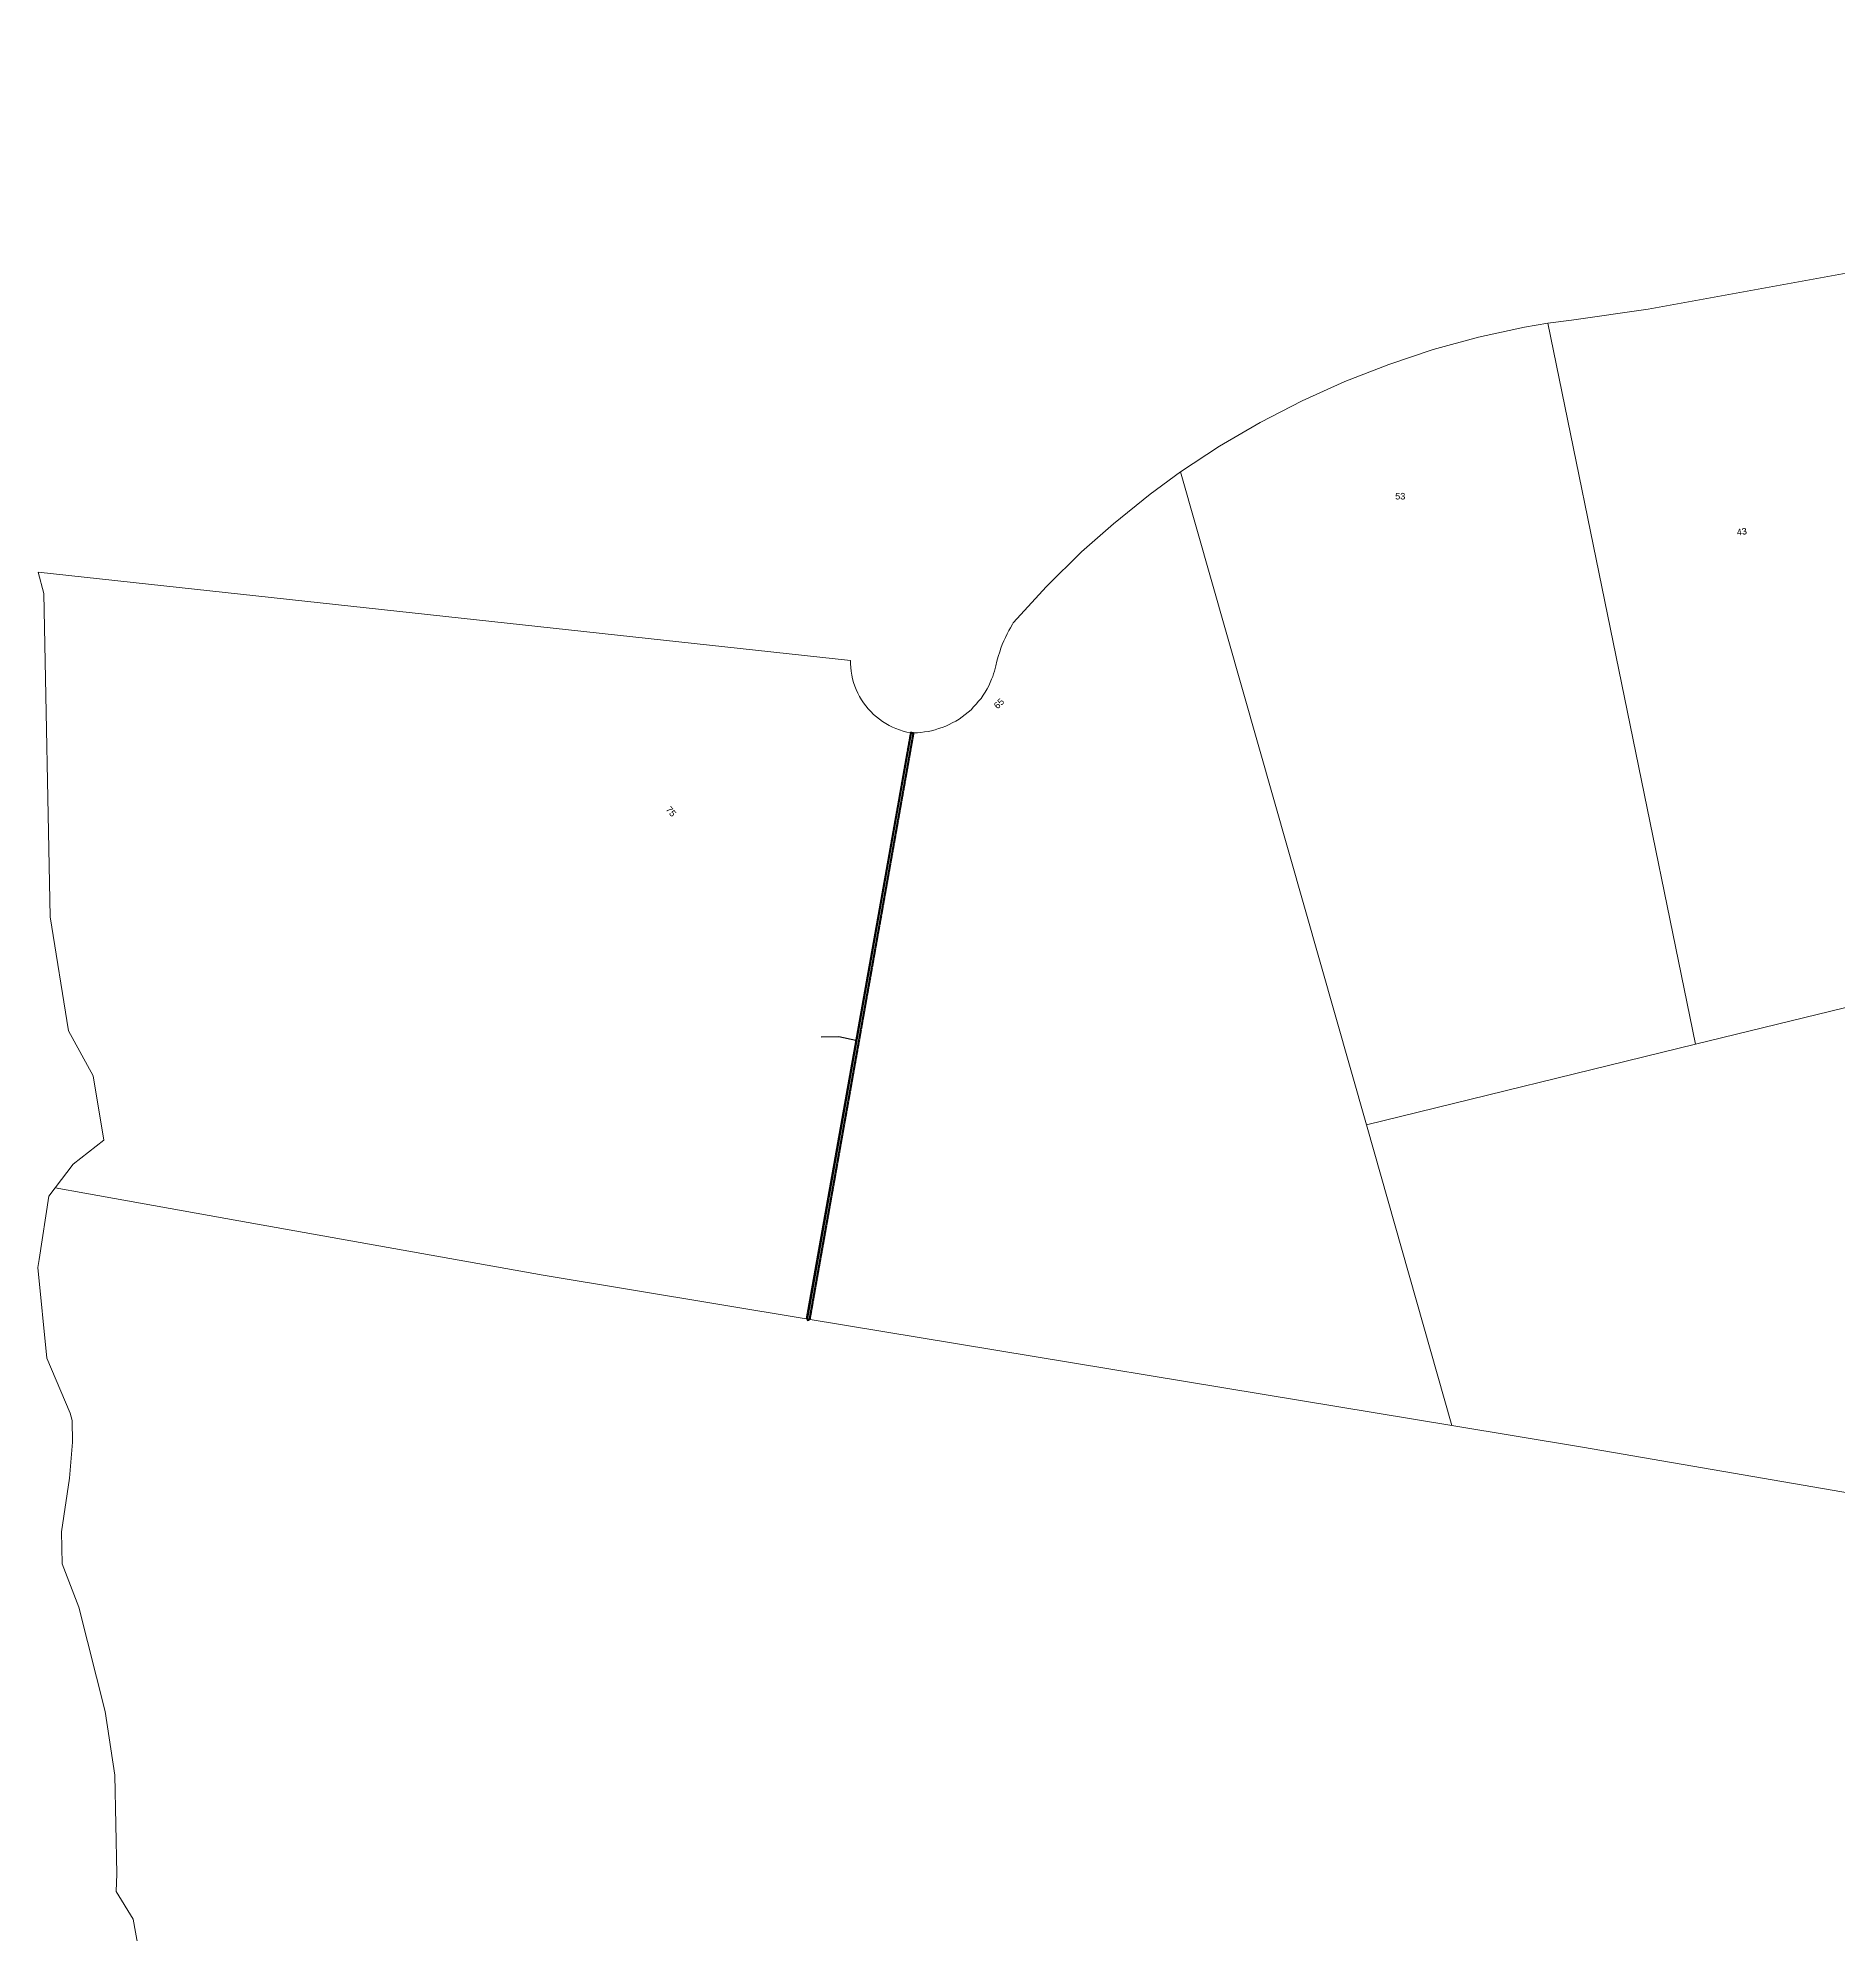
# Model space of a CAD drawing. Header units: metres. Extents: x 292510 to 295946, y 6251475 to 6256272.
# Drawn here: x 293214 to 293710, y 6255492 to 6256014 of the extents above; entities that cross this region are included whole.
import ezdxf

# ---------------------------------------------------------------- set-up
doc = ezdxf.new("R2010")
doc.units = ezdxf.units.M
doc.linetypes.add('HIDDEN', pattern=[0.375, 0.25, -0.125])
doc.linetypes.add('HIDDEN2', pattern=[0.1875, 0.125, -0.0625])
doc.layers.add('Cadastre Land Parcels_SP_EXT', color=7, linetype='Continuous', lineweight=5)
doc.layers.add('Cadastre Other Property_SP_EXT', color=9, linetype='HIDDEN', lineweight=5)
doc.layers.add('Duct_SP_EXT', color=7, linetype='Continuous')
doc.styles.get("Standard").update_dxf_attribs({"font": 'arial.ttf'})

msp = doc.modelspace()

# ---------------------------------------------------------------- linework, layer by layer
at = {"layer": 'Cadastre Land Parcels_SP_EXT', "linetype": 'Continuous'}
for points in [[(294003.55, 6255836.77), (293995.32, 6255842), (293929.38, 6256005.8), (293932.72, 6256013.56), (293902.81, 6256002.15), (293910.66, 6255998.71), (293977.72, 6255832.16), (293978.65, 6255812.17), (293871.81, 6255785.94), (293774.67, 6255762.08), (293670.49, 6255736.65), (293579.96, 6255714.44), (293603.42, 6255631.72), (293639.35, 6255625.77), (293796.53, 6255598.77), (293871.65, 6255587.3), (293961.46, 6255575.77), (294010.04, 6255569.08), (294005.73, 6255661.39), (294003.55, 6255836.77)], [(293670.49, 6255736.65), (293774.67, 6255762.08), (293723.08, 6255950.8), (293657.47, 6255938.96), (293636.35, 6255935.9), (293629.86, 6255935.08), (293670.49, 6255736.65)], [(293670.49, 6255736.65), (293629.86, 6255935.08), (293623.46, 6255933.95), (293610.82, 6255931.19), (293598.34, 6255927.78), (293586.06, 6255923.72), (293574.01, 6255919.03), (293562.22, 6255913.7), (293550.72, 6255907.77), (293539.55, 6255901.24), (293528.74, 6255894.14), (293579.96, 6255714.44), (293670.49, 6255736.65)], [(293579.96, 6255714.44), (293528.74, 6255894.14), (293520.42, 6255888.02), (293510.31, 6255879.83), (293501.57, 6255872.13), (293491.92, 6255862.6), (293482.77, 6255852.59), (293482.54, 6255852.21), (293481.96, 6255851.21), (293481.57, 6255850.51), (293481.06, 6255849.57), (293480.59, 6255848.61), (293480.18, 6255847.62), (293479.74, 6255846.65), (293479.36, 6255845.65), (293479.03, 6255844.63), (293478.6, 6255843.36), (293478.24, 6255842.08), (293477.95, 6255840.78), (293477.58, 6255839.29), (293477.36, 6255838.56), (293477.1, 6255837.84), (293476.8, 6255837.13), (293476.45, 6255836.19), (293476.05, 6255835.28), (293475.55, 6255834.41), (293475, 6255833.57), (293474.48, 6255832.68), (293473.91, 6255831.81), (293473.24, 6255831.03), (293472.54, 6255830.27), (293471.86, 6255829.47), (293471.14, 6255828.71), (293470.33, 6255828.04), (293469.49, 6255827.41), (293468.68, 6255826.74), (293467.84, 6255826.11), (293466.93, 6255825.6), (293465.99, 6255825.13), (293465.09, 6255824.62), (293464.17, 6255824.16), (293463.19, 6255823.81), (293462.2, 6255823.52), (293461.26, 6255823.18), (293460.3, 6255822.9), (293459.31, 6255822.72), (293458.32, 6255822.6), (293457.37, 6255822.44), (293456.42, 6255822.32), (293455.51, 6255822.31), (293454.61, 6255822.35), (293454.5, 6255822.35), (293425.77, 6255661.13), (293603.42, 6255631.72), (293579.96, 6255714.44)], [(293437.98, 6255842.24), (293214.48, 6255866.51), (293215.98, 6255860.66), (293217.72, 6255771.74), (293222.83, 6255740.32), (293229.58, 6255727.95), (293232.52, 6255710.3), (293224.05, 6255703.62), (293219.15, 6255697.18), (293227.32, 6255695.7), (293269.66, 6255688.06), (293353.41, 6255673.11), (293425.77, 6255661.13), (293454.5, 6255822.35), (293453.47, 6255822.56), (293452.46, 6255822.82), (293451.46, 6255823.14), (293450.48, 6255823.51), (293449.52, 6255823.93), (293448.58, 6255824.39), (293447.67, 6255824.91), (293446.79, 6255825.47), (293445.94, 6255826.08), (293445.12, 6255826.74), (293444.33, 6255827.43), (293443.59, 6255828.17), (293442.88, 6255828.94), (293442.21, 6255829.75), (293441.59, 6255830.59), (293441.01, 6255831.46), (293440.48, 6255832.37), (293440, 6255833.3), (293439.57, 6255834.25), (293439.18, 6255835.22), (293438.85, 6255836.22), (293438.57, 6255837.23), (293438.35, 6255838.25), (293438.18, 6255839.28), (293438.06, 6255840.32), (293437.99, 6255841.37), (293437.98, 6255842.24)]]:
    msp.add_lwpolyline(points, close=True, dxfattribs=at)
msp.add_lwpolyline([(293796.53, 6255598.77), (293639.35, 6255625.77), (293603.42, 6255631.72), (293425.77, 6255661.13), (293353.41, 6255673.11), (293269.66, 6255688.06), (293227.32, 6255695.7), (293219.15, 6255697.18), (293217.44, 6255694.88), (293214.77, 6255677.47), (293214.4, 6255675.19), (293216.87, 6255650.23), (293223.26, 6255635.15), (293223.8, 6255633.16), (293223.93, 6255627.15), (293223.04, 6255617.22), (293220.92, 6255602.47), (293221.09, 6255593.67), (293225.62, 6255581.76), (293232.87, 6255553.09), (293235.6, 6255535.53), (293236.12, 6255508.34), (293235.91, 6255503.53), (293240.56, 6255495.92), (293245.03, 6255471.4)], dxfattribs=at)
at = {"layer": 'Cadastre Other Property_SP_EXT', "linetype": 'HIDDEN2'}
msp.add_lwpolyline([(293426.89, 6255660.91), (293455.48, 6255822.39), (293454.49, 6255822.53), (293425.9, 6255661.07), (293426.89, 6255660.91)], close=True, dxfattribs=at)
at = {"layer": 'Duct_SP_EXT'}
for p, q in [((293454.64, 6255822.22), (293426.05, 6255660.72)), ((293454.64, 6255822.22), (293454.88, 6255822.18)), ((293455.11, 6255822.14), (293454.88, 6255822.18)), ((293455.11, 6255822.14), (293426.52, 6255660.64)), ((293426.05, 6255660.72), (293426.28, 6255660.68)), ((293426.52, 6255660.64), (293426.28, 6255660.68))]:
    msp.add_line(p, q, dxfattribs=at)
at = {"layer": 'Duct_SP_EXT', "linetype": 'Continuous'}
msp.add_lwpolyline([(293429.94, 6255738.68), (293434.76, 6255738.77), (293439.41, 6255737.79)], dxfattribs=at)

# ---------------------------------------------------------------- texts
at = {"layer": 'Cadastre Land Parcels_SP_EXT'}
msp.add_text('53', height=1.8, dxfattribs=at).set_placement((293587.85, 6255886.56))
for s, rotation, p in [('43', 9.661, (293681.99, 6255876.58)), ('65', 43.96, (293478.45, 6255828.78)), ('75', 309.8, (293387.03, 6255801.21))]:
    msp.add_text(s, height=1.8, rotation=rotation, dxfattribs=at).set_placement(p)

doc.saveas('drawing.dxf')
